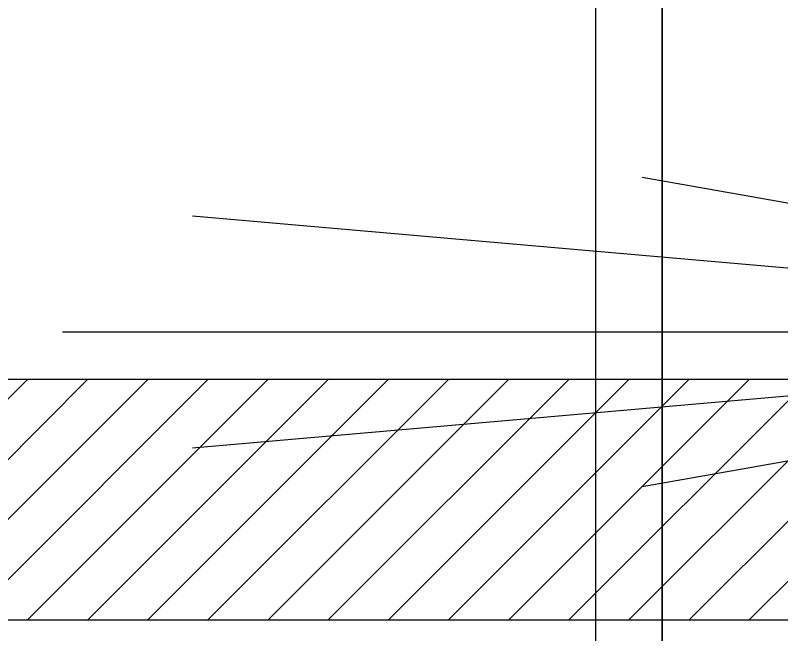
# Model space of a CAD drawing. Header units: millimetres. Extents: x -853320 to 19484, y -510814 to 9708.
# Drawn here: x 5959.6 to 6016.7, y 3745.8 to 3792 of the extents above; entities that cross this region are included whole.
import ezdxf
from ezdxf import colors
from ezdxf.entities.mleader import LeaderData, LeaderLine
from ezdxf.math import Vec2, Vec3

# ---------------------------------------------------------------- set-up
doc = ezdxf.new("R2010")
doc.units = ezdxf.units.MM
doc.linetypes.add('NASCOSTA', pattern=[9.525, 6.35, -3.175])
doc.layers.add('DS_ST_quote 1_50', color=7, linetype='Continuous')
for name, color, linetype, lineweight in [('F_ARREDI', 7, 'Continuous', 5), ('F_ELETTRODOMESTICI', 40, 'Continuous', 5), ('F_ESCURSORI_slider', 7, 'Continuous', 0), ('F_MULTI laminato OPACO', 1, 'Continuous', 5), ('F_Proiezioni', 253, 'NASCOSTA', 9), ('F_STRIP-LED', 2, 'Continuous', 5)]:
    doc.layers.add(name, color=color, linetype=linetype, lineweight=lineweight)
doc.styles.add('ARIAL', font='arial.ttf')
doc.styles.add('DANZI-DIDASCALIE', font='Yu Gothic UI Light.ttf', dxfattribs={"height": 30})
doc.dimstyles.new('ISO-100', dxfattribs={"dimtxt": 100, "dimasz": 5, "dimexe": 0.25, "dimexo": 6, "dimgap": 6, "dimtad": 1, "dimtxsty": 'ARIAL', "dimblk": 'ARCHTICK', "dimcen": 2.5, "dimdle": 15, "dimse1": 1, "dimse2": 1, "dimclrd": 256, "dimclre": 256, "dimclrt": 256, "dimadec": 0, "dimazin": 0, "dimtfac": 1, "dimtmove": 0, "dimatfit": 3, "dimldrblk": 'ARCHTICK', "dimfxl": 1, "dimlwd": -1, "dimlwe": -1, "dimarcsym": 0})

# ---------------------------------------------------------------- blocks, each defined once
blk = doc.blocks.new('_Dot')
at = {"color": 0, "linetype": 'ByBlock', "lineweight": -2}
blk.add_line((-0.5, 0), (-1, 0), dxfattribs=at)
at = {"color": 0, "linetype": 'ByBlock', "const_width": 0.5}
blk.add_lwpolyline([(-0.25, 0, 1), (0.25, 0, 1)], format="xyb", close=True, dxfattribs=at)
blk = doc.blocks.new('ARMADIO_camera master_sol.C_pianta')
at = {"layer": 'F_MULTI laminato OPACO', "transparency": 33554508}
h = blk.add_hatch(dxfattribs=at)
h.set_pattern_fill('ANSI31', color=6)
h.paths.add_polyline_path([(717511.422, 531037.095), (717511.422, 531055.095), (717861.422, 531055.095), (717861.422, 531037.095)])
at = {"layer": 'F_MULTI laminato OPACO', "color": 6}
blk.add_lwpolyline([(717511.422, 531037.095), (717511.422, 531055.095), (717861.422, 531055.095), (717861.422, 531037.095)], close=True, dxfattribs=at)
at = {"layer": 'F_Proiezioni'}
blk.add_lwpolyline([(717511.422, 531055.095), (717511.422, 530735.095, 0.41363), (717831.422, 531055.095)], format="xyb", dxfattribs=at)
at = {"layer": 'F_STRIP-LED'}
for q in [(717565.931, 531045.129), (717599.507, 531042.255), (717609.198, 531033.595), (717599.507, 531024.935), (717565.931, 531022.062)]:
    blk.add_line((717500.522, 531033.595), q, dxfattribs=at)
blk = doc.blocks.new('Pist. c.1150 aperti')
at = {"color": 175, "linetype": 'Continuous', "lineweight": 5}
for points in [[(461468.302, -15923.243), (461468.302, -18183.243), (461308.302, -18183.243), (461308.302, -15923.243)], [(461463.302, -15923.243), (461463.302, -18183.243), (461313.302, -18183.243), (461313.302, -15923.243)], [(461463.302, -18183.243), (461468.302, -18183.243), (461468.302, -16003.245), (461463.302, -16003.245)]]:
    blk.add_lwpolyline(points, close=True, dxfattribs=at)
blk = doc.blocks.new('_ArchTick')
at = {"color": 0, "linetype": 'ByBlock', "const_width": 0.15}
blk.add_lwpolyline([(-0.5, -0.5), (0.5, 0.5)], dxfattribs=at)
blk = doc.blocks.new('*D146')
at = {"layer": 'Defpoints', "color": 0, "transparency": 16777216}
for p in [(5588.556, 7348.815), (19268.524, 2810.66), (19483.824, 2810.66)]:
    blk.add_point(p, dxfattribs=at)
at = {"layer": 'DS_ST_quote 1_50', "transparency": 16777216}
blk.add_line((19268.524, 7363.815), (19268.524, 2795.66), dxfattribs=at)
at = {"layer": 'DS_ST_quote 1_50', "transparency": 16777216, "xscale": 5, "yscale": 5, "zscale": 5}
for p, rotation in [((19268.524, 7348.815), 90), ((19268.524, 2810.66), 270)]:
    blk.add_blockref('_ArchTick', p, dxfattribs=dict(at, rotation=rotation))
at = {"layer": 'DS_ST_quote 1_50', "transparency": 16777216, "insert": (19202.429, 5079.737), "char_height": 100, "attachment_point": 5, "rotation": 90, "style": 'ARIAL'}
blk.add_mtext('4538,15', dxfattribs=at)
blk = doc.blocks.new('BAGNO-LAVANDERIA_pianta_sol.B')
at = {"layer": 'F_ELETTRODOMESTICI', "color": 5, "ltscale": 5}
ml = blk.add_multileader_mtext('Standard', dxfattribs=at)
ml.set_content('{\\fYu Gothic UI Light|b0|i0|c128|p34;BASAMENTO c/cassetto} ditta MIELE art.WTS 610', color=5, style='DANZI-DIDASCALIE')
ml.set_leader_properties(color=256, linetype='ByLayer', lineweight=-1)
ml.set_arrow_properties(name='DOT')
ml.build(insert=Vec2(0, 0))
ml.multileader.update_dxf_attribs({"arrow_head_size": 5, "scale": 5})
ctx = ml.context
ctx.base_point, ctx.scale, ctx.char_height, ctx.arrow_head_size, ctx.landing_gap_size, ctx.plane_origin, ctx.plane_x_axis, ctx.plane_y_axis = Vec3(865728.962, 518190.635), 5, 25, 5, 10, Vec3(865691.994, 518253.274), Vec3(0, -1), Vec3(1, 0)
notes = []
notes.append((ctx, [(0, (0, 0, 0), (0, 0), (1, 0), 1, [])]))
ctx.mtext.insert, ctx.mtext.text_direction, ctx.mtext.rotation, ctx.mtext.width, ctx.mtext.flow_direction = Vec3(865741.68, 518180.635), Vec3(0, -1), 4.712389, 471.57428, 5
ml = blk.add_multileader_mtext('Standard', dxfattribs=at)
ml.set_content('{\\fYu Gothic UI Light|b0|i0|c128|p34;LAVASCIUGA} ditta MIELE art.WTD165 WPM 8/5kg', color=5, style='DANZI-DIDASCALIE')
ml.set_leader_properties(color=256, linetype='ByLayer', lineweight=-1)
ml.set_arrow_properties(name='DOT')
ml.build(insert=Vec2(0, 0))
ml.multileader.update_dxf_attribs({"arrow_head_size": 5, "scale": 5})
ctx = ml.context
ctx.base_point, ctx.scale, ctx.char_height, ctx.arrow_head_size, ctx.landing_gap_size, ctx.plane_origin, ctx.plane_x_axis, ctx.plane_y_axis = Vec3(865852.825, 518185.277), 5, 25, 5, 10, Vec3(865819.832, 518247.915), Vec3(0, -1), Vec3(1, 0)
notes.append((ctx, [(0, (0, 0, 0), (0, 0), (1, 0), 1, [])]))
ctx.mtext.insert, ctx.mtext.text_direction, ctx.mtext.rotation, ctx.mtext.width, ctx.mtext.flow_direction = Vec3(865869.518, 518175.277), Vec3(0, -1), 4.712389, 377.01669, 5
for ctx, leaders in notes:
    for number, flags, end, landing, length, lines in leaders:
        leader = LeaderData()
        leader.index, (leader.has_last_leader_line, leader.has_dogleg_vector, leader.attachment_direction) = number, flags
        leader.last_leader_point, leader.dogleg_vector, leader.dogleg_length = Vec3(end), Vec3(landing), length
        for number, points, colour, breaks in lines:
            line = LeaderLine()
            line.index, line.vertices, line.color, line.breaks = number, Vec3.list(points), colors.encode_raw_color(colour), breaks
            leader.lines.append(line)
        ctx.leaders.append(leader)

msp = doc.modelspace()

# ---------------------------------------------------------------- block references
at = {"layer": 'F_ARREDI', "color": 2, "lineweight": 5}
msp.add_blockref('BAGNO-LAVANDERIA_pianta_sol.B', (-853319.899, -510814.178), dxfattribs=at)
at = {"layer": 'F_ARREDI', "color": 2, "lineweight": 5, "rotation": 180}
msp.add_blockref('ARMADIO_camera master_sol.C_pianta', (723572.288, 534801.91), dxfattribs=at)
at = {"layer": 'F_ESCURSORI_slider', "lineweight": 13}
msp.add_blockref('Pist. c.1150 aperti', (-455460.438, 21368.058), dxfattribs=at)

# ---------------------------------------------------------------- dimensions: what is measured, and where the dimension line sits
at = {"layer": 'DS_ST_quote 1_50', "color": 4}
dim = msp.add_linear_dim(base=(19268.5243, 2810.6601), p1=(5588.556, 7348.8148), p2=(19483.824, 2810.6601), angle=90, dimstyle='ISO-100', dxfattribs=at)
dim.commit()
dim.dimension.update_dxf_attribs({"geometry": '*D146', "text_midpoint": (19202.4288, 5079.7375)})

doc.saveas('drawing.dxf')
